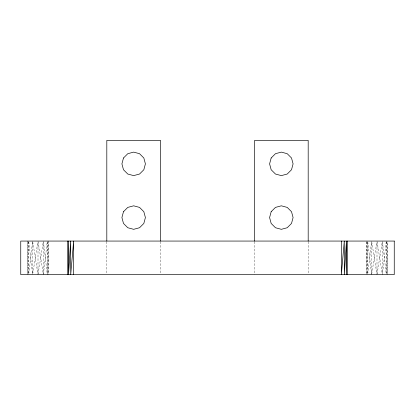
<?xml version="1.0" encoding="UTF-8"?>
<svg xmlns="http://www.w3.org/2000/svg" width="415" height="415" viewBox="0 0 415 415"><rect width="100%" height="100%" fill="white"/><g stroke="black" fill="none" stroke-linecap="round" stroke-linejoin="round"><path stroke-width="0.31" stroke-dasharray="2.08 1.56" d="M28.671 241.712L27.26 274.626L27.26 241.063M43.445 241.696L47.305 274.626L48.716 241.712M366.284 273.983L367.669 241.712M386.329 273.983L387.709 241.712M28.775 273.993L32.557 241.696M43.445 273.993L47.227 241.696M367.773 273.993L371.555 241.696M386.225 241.696L382.371 274.626L382.371 241.712M32.733 273.993L37.9 241.696M38.102 273.993L43.269 241.696M371.731 273.993L376.898 241.696M377.1 273.993L382.267 241.696M377.1 241.696L382.267 273.993M371.731 241.696L376.996 274.626L376.996 241.712M38.102 241.696L43.373 274.626L43.373 241.712M32.733 241.696L38.004 274.626L38.004 241.712M382.443 241.696L386.225 273.993M367.773 241.696L371.627 274.626L371.627 241.712M28.775 241.696L32.557 273.993M386.329 241.712L387.74 274.626L387.74 241.712M366.284 241.712L367.669 273.983M47.331 241.712L48.716 273.983M27.291 241.712L28.671 273.983M386.298 241.712L386.298 274.626M367.695 241.712L367.695 274.626M366.258 241.712L366.258 274.626M308.189 241.712L308.189 273.983M254.639 241.712L254.639 274.626M160.512 241.712L160.512 273.983M106.811 241.712L106.811 273.983M48.742 241.063L48.742 274.626M47.305 241.712L47.305 274.626M32.629 241.712L32.629 274.626M28.702 241.712L28.702 274.626"/><path stroke-width="0.62" d="M347.262 274.626L347.262 241.063L346.468 274.626L346.468 241.063L344.305 274.626L344.305 241.063L341.348 274.626L341.348 241.063M308.189 241.063L308.189 140.374L254.639 140.374L254.639 241.063M160.512 241.063L160.512 140.374L106.811 140.374L106.811 241.063M73.652 274.626L73.652 241.063L70.695 274.626L70.695 241.063L68.532 274.626L68.532 241.063L67.738 274.626L67.738 241.063M123.483 157.996L121.911 163.868L123.483 169.74L127.784 174.041L133.661 175.612L139.533 174.041L143.834 169.74L145.406 163.868L143.834 157.996L139.533 153.695L133.661 152.118L127.784 153.695L123.483 157.996M123.483 211.697L121.911 217.569L123.483 223.441L127.784 227.742L133.661 229.319L139.533 227.742L143.834 223.441L145.406 217.569L143.834 211.697L139.533 207.396L133.661 205.819L127.784 207.396L123.483 211.697M271.166 157.996L269.594 163.868L271.166 169.74L275.467 174.041L281.339 175.612L287.216 174.041L291.517 169.74L293.089 163.868L291.517 157.996L287.216 153.695L281.339 152.118L275.467 153.695L271.166 157.996M271.166 211.697L269.594 217.569L271.166 223.441L275.467 227.742L281.339 229.319L287.216 227.742L291.517 223.441L293.089 217.569L291.517 211.697L287.216 207.396L281.339 205.819L275.467 207.396L271.166 211.697M394.25 241.063L20.75 241.063L20.75 274.626L394.25 274.626L394.25 241.063"/></g></svg>
